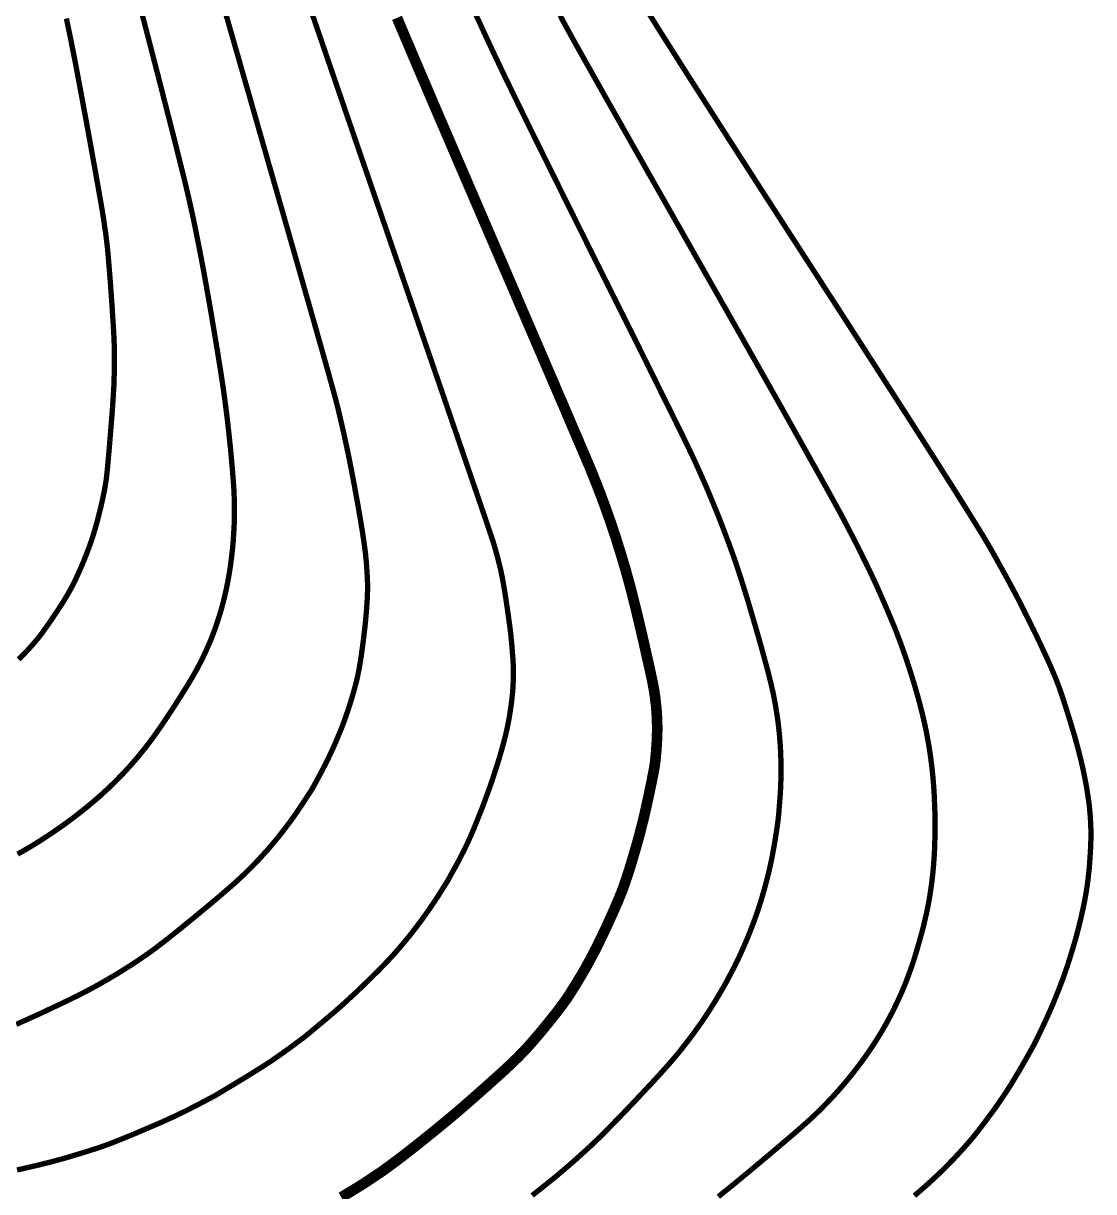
# Model space of a CAD drawing. Extents: x 36524600 to 36525730, y 2746759 to 2747713.
# Drawn here: x 36525085.88 to 36525100.97, y 2747587.9 to 2747604.37 of the extents above; entities that cross this region are included whole.
import ezdxf

# ---------------------------------------------------------------- set-up
doc = ezdxf.new("R2010")
doc.units = 0
doc.header["$LTSCALE"] = 1000
doc.header["$MEASUREMENT"] = 0
doc.layers.add('DGX', color=251, linetype='Continuous')

# ---------------------------------------------------------------- blocks, each defined once
blk = doc.blocks.new('dxt')
at = {"layer": 'DGX', "color": 253, "linetype": 'Continuous', "flags": 128}
for points, const_width in [([(36525085.809, 2747595.401), (36525085.839, 2747595.431), (36525085.867, 2747595.459), (36525085.892, 2747595.485), (36525085.914, 2747595.508), (36525085.934, 2747595.529), (36525085.952, 2747595.549), (36525085.97, 2747595.569), (36525085.988, 2747595.589), (36525086.006, 2747595.609), (36525086.024, 2747595.63), (36525086.041, 2747595.65), (36525086.059, 2747595.671), (36525086.076, 2747595.691), (36525086.095, 2747595.715), (36525086.118, 2747595.744), (36525086.144, 2747595.779), (36525086.173, 2747595.82), (36525086.206, 2747595.867), (36525086.243, 2747595.919), (36525086.283, 2747595.978), (36525086.326, 2747596.042), (36525086.37, 2747596.107), (36525086.411, 2747596.171), (36525086.45, 2747596.232), (36525086.485, 2747596.291), (36525086.518, 2747596.348), (36525086.548, 2747596.402), (36525086.576, 2747596.454), (36525086.601, 2747596.503), (36525086.624, 2747596.553), (36525086.647, 2747596.603), (36525086.67, 2747596.655), (36525086.694, 2747596.709), (36525086.717, 2747596.763), (36525086.74, 2747596.819), (36525086.763, 2747596.877), (36525086.785, 2747596.936), (36525086.808, 2747596.996), (36525086.83, 2747597.059), (36525086.852, 2747597.123), (36525086.872, 2747597.19), (36525086.893, 2747597.259), (36525086.913, 2747597.33), (36525086.932, 2747597.402), (36525086.951, 2747597.477), (36525086.969, 2747597.551), (36525086.985, 2747597.62), (36525086.999, 2747597.684), (36525087.011, 2747597.744), (36525087.022, 2747597.799), (36525087.031, 2747597.849), (36525087.039, 2747597.895), (36525087.045, 2747597.936), (36525087.05, 2747597.98), (36525087.056, 2747598.036), (36525087.063, 2747598.102), (36525087.07, 2747598.18), (36525087.078, 2747598.268), (36525087.087, 2747598.368), (36525087.096, 2747598.478), (36525087.106, 2747598.6), (36525087.116, 2747598.723), (36525087.125, 2747598.835), (36525087.133, 2747598.939), (36525087.139, 2747599.033), (36525087.145, 2747599.117), (36525087.149, 2747599.191), (36525087.153, 2747599.256), (36525087.155, 2747599.312), (36525087.156, 2747599.363), (36525087.158, 2747599.413), (36525087.159, 2747599.464), (36525087.16, 2747599.515), (36525087.161, 2747599.565), (36525087.161, 2747599.616), (36525087.161, 2747599.667), (36525087.161, 2747599.718), (36525087.16, 2747599.775), (36525087.158, 2747599.844), (36525087.155, 2747599.927), (36525087.15, 2747600.022), (36525087.144, 2747600.129), (36525087.136, 2747600.249), (36525087.128, 2747600.382), (36525087.117, 2747600.528), (36525087.107, 2747600.673), (36525087.097, 2747600.806), (36525087.087, 2747600.926), (36525087.078, 2747601.033), (36525087.07, 2747601.128), (36525087.062, 2747601.21), (36525087.054, 2747601.279), (36525087.047, 2747601.336), (36525087.041, 2747601.386), (36525087.034, 2747601.437), (36525087.026, 2747601.487), (36525087.019, 2747601.537), (36525087.012, 2747601.587), (36525087.004, 2747601.637), (36525086.996, 2747601.688), (36525086.988, 2747601.738), (36525086.978, 2747601.798), (36525086.964, 2747601.879), (36525086.946, 2747601.98), (36525086.925, 2747602.102), (36525086.899, 2747602.245), (36525086.87, 2747602.408), (36525086.837, 2747602.591), (36525086.8, 2747602.795), (36525086.762, 2747603.003), (36525086.726, 2747603.196), (36525086.693, 2747603.376), (36525086.662, 2747603.542), (36525086.633, 2747603.695), (36525086.607, 2747603.834), (36525086.582, 2747603.959), (36525086.56, 2747604.07), (36525086.538, 2747604.181), (36525086.512, 2747604.305), (36525086.484, 2747604.441)], 0.075), ([(36525085.795, 2747592.657), (36525085.859, 2747592.692), (36525085.914, 2747592.724), (36525085.962, 2747592.752), (36525086.006, 2747592.778), (36525086.049, 2747592.805), (36525086.093, 2747592.832), (36525086.136, 2747592.859), (36525086.178, 2747592.887), (36525086.221, 2747592.915), (36525086.264, 2747592.943), (36525086.306, 2747592.972), (36525086.348, 2747593.001), (36525086.39, 2747593.03), (36525086.431, 2747593.059), (36525086.473, 2747593.089), (36525086.514, 2747593.119), (36525086.555, 2747593.15), (36525086.596, 2747593.18), (36525086.636, 2747593.211), (36525086.676, 2747593.243), (36525086.716, 2747593.274), (36525086.756, 2747593.306), (36525086.795, 2747593.338), (36525086.834, 2747593.371), (36525086.873, 2747593.404), (36525086.912, 2747593.437), (36525086.95, 2747593.471), (36525086.988, 2747593.504), (36525087.025, 2747593.539), (36525087.063, 2747593.573), (36525087.099, 2747593.608), (36525087.136, 2747593.643), (36525087.172, 2747593.679), (36525087.208, 2747593.715), (36525087.243, 2747593.751), (36525087.279, 2747593.788), (36525087.313, 2747593.825), (36525087.348, 2747593.863), (36525087.382, 2747593.9), (36525087.415, 2747593.938), (36525087.449, 2747593.977), (36525087.482, 2747594.015), (36525087.514, 2747594.054), (36525087.546, 2747594.094), (36525087.578, 2747594.133), (36525087.61, 2747594.173), (36525087.641, 2747594.214), (36525087.671, 2747594.254), (36525087.701, 2747594.295), (36525087.731, 2747594.336), (36525087.761, 2747594.378), (36525087.79, 2747594.42), (36525087.821, 2747594.464), (36525087.852, 2747594.511), (36525087.885, 2747594.559), (36525087.918, 2747594.609), (36525087.952, 2747594.661), (36525087.988, 2747594.715), (36525088.024, 2747594.771), (36525088.059, 2747594.826), (36525088.094, 2747594.88), (36525088.126, 2747594.932), (36525088.157, 2747594.982), (36525088.187, 2747595.03), (36525088.215, 2747595.076), (36525088.241, 2747595.12), (36525088.266, 2747595.162), (36525088.29, 2747595.203), (36525088.313, 2747595.245), (36525088.336, 2747595.287), (36525088.358, 2747595.329), (36525088.38, 2747595.372), (36525088.401, 2747595.414), (36525088.422, 2747595.457), (36525088.442, 2747595.5), (36525088.462, 2747595.544), (36525088.481, 2747595.587), (36525088.5, 2747595.631), (36525088.519, 2747595.675), (36525088.536, 2747595.719), (36525088.554, 2747595.764), (36525088.57, 2747595.808), (36525088.587, 2747595.853), (36525088.602, 2747595.898), (36525088.617, 2747595.943), (36525088.632, 2747595.989), (36525088.646, 2747596.034), (36525088.66, 2747596.08), (36525088.673, 2747596.126), (36525088.685, 2747596.172), (36525088.698, 2747596.218), (36525088.709, 2747596.264), (36525088.72, 2747596.311), (36525088.731, 2747596.357), (36525088.741, 2747596.404), (36525088.75, 2747596.451), (36525088.76, 2747596.498), (36525088.768, 2747596.545), (36525088.777, 2747596.592), (36525088.784, 2747596.639), (36525088.792, 2747596.687), (36525088.799, 2747596.734), (36525088.805, 2747596.782), (36525088.811, 2747596.829), (36525088.817, 2747596.877), (36525088.822, 2747596.924), (36525088.827, 2747596.972), (36525088.832, 2747597.02), (36525088.836, 2747597.068), (36525088.839, 2747597.115), (36525088.843, 2747597.163), (36525088.845, 2747597.211), (36525088.848, 2747597.259), (36525088.85, 2747597.307), (36525088.851, 2747597.355), (36525088.853, 2747597.403), (36525088.853, 2747597.451), (36525088.853, 2747597.499), (36525088.853, 2747597.547), (36525088.853, 2747597.595), (36525088.852, 2747597.643), (36525088.85, 2747597.691), (36525088.849, 2747597.739), (36525088.846, 2747597.79), (36525088.843, 2747597.847), (36525088.838, 2747597.911), (36525088.833, 2747597.98), (36525088.827, 2747598.055), (36525088.82, 2747598.136), (36525088.812, 2747598.224), (36525088.804, 2747598.317), (36525088.794, 2747598.413), (36525088.784, 2747598.509), (36525088.774, 2747598.606), (36525088.763, 2747598.702), (36525088.752, 2747598.798), (36525088.74, 2747598.894), (36525088.728, 2747598.99), (36525088.715, 2747599.086), (36525088.701, 2747599.19), (36525088.683, 2747599.311), (36525088.662, 2747599.449), (36525088.637, 2747599.604), (36525088.61, 2747599.776), (36525088.578, 2747599.965), (36525088.544, 2747600.171), (36525088.506, 2747600.393), (36525088.466, 2747600.62), (36525088.427, 2747600.838), (36525088.388, 2747601.047), (36525088.349, 2747601.247), (36525088.311, 2747601.439), (36525088.273, 2747601.622), (36525088.235, 2747601.796), (36525088.197, 2747601.962), (36525088.154, 2747602.143), (36525088.099, 2747602.365), (36525088.034, 2747602.627), (36525087.957, 2747602.93), (36525087.869, 2747603.273), (36525087.771, 2747603.657), (36525087.661, 2747604.082), (36525087.54, 2747604.546)], 0.075), ([(36525085.776, 2747590.254), (36525085.855, 2747590.29), (36525085.944, 2747590.33), (36525086.041, 2747590.374), (36525086.148, 2747590.423), (36525086.255, 2747590.474), (36525086.356, 2747590.521), (36525086.449, 2747590.565), (36525086.535, 2747590.607), (36525086.614, 2747590.646), (36525086.686, 2747590.682), (36525086.75, 2747590.715), (36525086.808, 2747590.745), (36525086.861, 2747590.774), (36525086.915, 2747590.803), (36525086.968, 2747590.833), (36525087.021, 2747590.863), (36525087.074, 2747590.894), (36525087.127, 2747590.925), (36525087.179, 2747590.956), (36525087.231, 2747590.988), (36525087.283, 2747591.02), (36525087.335, 2747591.053), (36525087.386, 2747591.085), (36525087.437, 2747591.119), (36525087.488, 2747591.152), (36525087.539, 2747591.187), (36525087.589, 2747591.221), (36525087.639, 2747591.256), (36525087.693, 2747591.294), (36525087.754, 2747591.34), (36525087.823, 2747591.393), (36525087.9, 2747591.452), (36525087.984, 2747591.519), (36525088.075, 2747591.592), (36525088.174, 2747591.673), (36525088.281, 2747591.76), (36525088.387, 2747591.848), (36525088.485, 2747591.929), (36525088.575, 2747592.004), (36525088.656, 2747592.073), (36525088.729, 2747592.136), (36525088.794, 2747592.192), (36525088.85, 2747592.241), (36525088.898, 2747592.285), (36525088.941, 2747592.325), (36525088.985, 2747592.366), (36525089.027, 2747592.408), (36525089.07, 2747592.449), (36525089.111, 2747592.492), (36525089.153, 2747592.534), (36525089.194, 2747592.577), (36525089.234, 2747592.621), (36525089.274, 2747592.665), (36525089.314, 2747592.709), (36525089.353, 2747592.754), (36525089.391, 2747592.799), (36525089.43, 2747592.845), (36525089.467, 2747592.891), (36525089.504, 2747592.937), (36525089.541, 2747592.984), (36525089.577, 2747593.031), (36525089.613, 2747593.079), (36525089.648, 2747593.126), (36525089.683, 2747593.175), (36525089.717, 2747593.223), (36525089.751, 2747593.272), (36525089.784, 2747593.322), (36525089.817, 2747593.371), (36525089.847, 2747593.418), (36525089.874, 2747593.459), (36525089.897, 2747593.494), (36525089.916, 2747593.523), (36525089.931, 2747593.546), (36525089.942, 2747593.563), (36525089.949, 2747593.574), (36525089.952, 2747593.579), (36525089.955, 2747593.585), (36525089.961, 2747593.596), (36525089.971, 2747593.614), (36525089.984, 2747593.637), (36525090, 2747593.667), (36525090.019, 2747593.703), (36525090.042, 2747593.745), (36525090.068, 2747593.793), (36525090.095, 2747593.845), (36525090.122, 2747593.896), (36525090.148, 2747593.948), (36525090.174, 2747594), (36525090.199, 2747594.053), (36525090.224, 2747594.105), (36525090.248, 2747594.158), (36525090.272, 2747594.212), (36525090.295, 2747594.265), (36525090.317, 2747594.319), (36525090.339, 2747594.373), (36525090.361, 2747594.427), (36525090.382, 2747594.481), (36525090.402, 2747594.535), (36525090.422, 2747594.59), (36525090.441, 2747594.645), (36525090.46, 2747594.7), (36525090.478, 2747594.756), (36525090.495, 2747594.811), (36525090.512, 2747594.867), (36525090.528, 2747594.923), (36525090.544, 2747594.979), (36525090.559, 2747595.035), (36525090.574, 2747595.091), (36525090.588, 2747595.151), (36525090.602, 2747595.219), (36525090.616, 2747595.293), (36525090.63, 2747595.375), (36525090.644, 2747595.465), (36525090.657, 2747595.562), (36525090.671, 2747595.666), (36525090.684, 2747595.777), (36525090.697, 2747595.889), (36525090.707, 2747595.994), (36525090.716, 2747596.091), (36525090.722, 2747596.181), (36525090.727, 2747596.264), (36525090.73, 2747596.34), (36525090.732, 2747596.409), (36525090.731, 2747596.47), (36525090.729, 2747596.528), (36525090.726, 2747596.586), (36525090.723, 2747596.644), (36525090.719, 2747596.702), (36525090.715, 2747596.76), (36525090.709, 2747596.818), (36525090.704, 2747596.875), (36525090.697, 2747596.933), (36525090.689, 2747596.994), (36525090.68, 2747597.062), (36525090.668, 2747597.138), (36525090.656, 2747597.22), (36525090.641, 2747597.309), (36525090.625, 2747597.406), (36525090.607, 2747597.509), (36525090.588, 2747597.62), (36525090.567, 2747597.731), (36525090.548, 2747597.838), (36525090.529, 2747597.94), (36525090.51, 2747598.038), (36525090.492, 2747598.13), (36525090.475, 2747598.218), (36525090.458, 2747598.301), (36525090.441, 2747598.38), (36525090.425, 2747598.456), (36525090.408, 2747598.532), (36525090.392, 2747598.607), (36525090.375, 2747598.683), (36525090.357, 2747598.759), (36525090.339, 2747598.835), (36525090.322, 2747598.91), (36525090.303, 2747598.986), (36525090.268, 2747599.121), (36525090.197, 2747599.377), (36525090.092, 2747599.752), (36525089.951, 2747600.247), (36525089.776, 2747600.862), (36525089.566, 2747601.597), (36525089.321, 2747602.451), (36525089.042, 2747603.426), (36525088.761, 2747604.405), (36525088.511, 2747605.275)], 0.075), ([(36525085.788, 2747588.201), (36525085.928, 2747588.233), (36525086.058, 2747588.263), (36525086.18, 2747588.293), (36525086.293, 2747588.322), (36525086.397, 2747588.35), (36525086.492, 2747588.377), (36525086.58, 2747588.403), (36525086.662, 2747588.428), (36525086.738, 2747588.451), (36525086.808, 2747588.473), (36525086.873, 2747588.494), (36525086.932, 2747588.513), (36525086.985, 2747588.531), (36525087.032, 2747588.548), (36525087.079, 2747588.565), (36525087.132, 2747588.585), (36525087.189, 2747588.608), (36525087.252, 2747588.633), (36525087.321, 2747588.661), (36525087.395, 2747588.691), (36525087.474, 2747588.724), (36525087.558, 2747588.76), (36525087.642, 2747588.796), (36525087.721, 2747588.83), (36525087.794, 2747588.861), (36525087.862, 2747588.891), (36525087.923, 2747588.919), (36525087.98, 2747588.945), (36525088.031, 2747588.968), (36525088.076, 2747588.99), (36525088.119, 2747589.011), (36525088.161, 2747589.032), (36525088.203, 2747589.053), (36525088.245, 2747589.074), (36525088.287, 2747589.096), (36525088.329, 2747589.117), (36525088.371, 2747589.139), (36525088.413, 2747589.161), (36525088.452, 2747589.182), (36525088.486, 2747589.2), (36525088.515, 2747589.215), (36525088.539, 2747589.228), (36525088.557, 2747589.237), (36525088.57, 2747589.244), (36525088.578, 2747589.248), (36525088.581, 2747589.25), (36525088.586, 2747589.253), (36525088.601, 2747589.262), (36525088.626, 2747589.277), (36525088.662, 2747589.299), (36525088.707, 2747589.326), (36525088.763, 2747589.36), (36525088.829, 2747589.399), (36525088.904, 2747589.445), (36525088.983, 2747589.492), (36525089.056, 2747589.537), (36525089.123, 2747589.579), (36525089.186, 2747589.618), (36525089.243, 2747589.654), (36525089.295, 2747589.688), (36525089.342, 2747589.718), (36525089.384, 2747589.746), (36525089.422, 2747589.773), (36525089.461, 2747589.8), (36525089.5, 2747589.827), (36525089.538, 2747589.854), (36525089.577, 2747589.882), (36525089.615, 2747589.909), (36525089.653, 2747589.937), (36525089.691, 2747589.965), (36525089.727, 2747589.992), (36525089.757, 2747590.014), (36525089.784, 2747590.034), (36525089.805, 2747590.05), (36525089.822, 2747590.062), (36525089.834, 2747590.071), (36525089.841, 2747590.076), (36525089.844, 2747590.078), (36525089.848, 2747590.082), (36525089.862, 2747590.094), (36525089.885, 2747590.113), (36525089.917, 2747590.139), (36525089.957, 2747590.173), (36525090.007, 2747590.215), (36525090.066, 2747590.264), (36525090.133, 2747590.32), (36525090.205, 2747590.381), (36525090.277, 2747590.442), (36525090.348, 2747590.504), (36525090.418, 2747590.567), (36525090.487, 2747590.631), (36525090.557, 2747590.695), (36525090.625, 2747590.76), (36525090.693, 2747590.826), (36525090.759, 2747590.89), (36525090.819, 2747590.95), (36525090.876, 2747591.006), (36525090.927, 2747591.058), (36525090.975, 2747591.107), (36525091.017, 2747591.151), (36525091.055, 2747591.192), (36525091.089, 2747591.229), (36525091.12, 2747591.264), (36525091.15, 2747591.299), (36525091.181, 2747591.334), (36525091.211, 2747591.369), (36525091.241, 2747591.405), (36525091.271, 2747591.441), (36525091.3, 2747591.477), (36525091.33, 2747591.513), (36525091.359, 2747591.55), (36525091.387, 2747591.587), (36525091.416, 2747591.624), (36525091.444, 2747591.661), (36525091.472, 2747591.698), (36525091.5, 2747591.736), (36525091.527, 2747591.774), (36525091.554, 2747591.812), (36525091.581, 2747591.85), (36525091.608, 2747591.888), (36525091.634, 2747591.927), (36525091.66, 2747591.965), (36525091.686, 2747592.004), (36525091.711, 2747592.043), (36525091.737, 2747592.082), (36525091.761, 2747592.122), (36525091.785, 2747592.159), (36525091.805, 2747592.191), (36525091.822, 2747592.219), (36525091.836, 2747592.241), (36525091.847, 2747592.258), (36525091.855, 2747592.271), (36525091.86, 2747592.279), (36525091.862, 2747592.282), (36525091.863, 2747592.284), (36525091.868, 2747592.292), (36525091.875, 2747592.305), (36525091.885, 2747592.323), (36525091.897, 2747592.346), (36525091.913, 2747592.375), (36525091.931, 2747592.408), (36525091.952, 2747592.446), (36525091.975, 2747592.487), (36525091.997, 2747592.527), (36525092.019, 2747592.568), (36525092.04, 2747592.61), (36525092.061, 2747592.651), (36525092.082, 2747592.692), (36525092.103, 2747592.734), (36525092.123, 2747592.776), (36525092.145, 2747592.82), (36525092.167, 2747592.871), (36525092.192, 2747592.926), (36525092.218, 2747592.988), (36525092.246, 2747593.055), (36525092.275, 2747593.127), (36525092.307, 2747593.206), (36525092.34, 2747593.289), (36525092.373, 2747593.376), (36525092.405, 2747593.463), (36525092.437, 2747593.55), (36525092.468, 2747593.638), (36525092.498, 2747593.726), (36525092.527, 2747593.814), (36525092.556, 2747593.903), (36525092.583, 2747593.992), (36525092.609, 2747594.08), (36525092.633, 2747594.165), (36525092.656, 2747594.248), (36525092.676, 2747594.328), (36525092.694, 2747594.406), (36525092.71, 2747594.481), (36525092.724, 2747594.553), (36525092.736, 2747594.623), (36525092.746, 2747594.691), (36525092.756, 2747594.755), (36525092.764, 2747594.817), (36525092.77, 2747594.876), (36525092.776, 2747594.932), (36525092.78, 2747594.985), (36525092.783, 2747595.036), (36525092.785, 2747595.083), (36525092.786, 2747595.128), (36525092.787, 2747595.17), (36525092.787, 2747595.209), (36525092.787, 2747595.246), (36525092.787, 2747595.279), (36525092.786, 2747595.309), (36525092.785, 2747595.337), (36525092.784, 2747595.361), (36525092.783, 2747595.386), (36525092.781, 2747595.413), (36525092.779, 2747595.443), (36525092.776, 2747595.476), (36525092.773, 2747595.512), (36525092.77, 2747595.55), (36525092.767, 2747595.592), (36525092.763, 2747595.636), (36525092.758, 2747595.684), (36525092.753, 2747595.738), (36525092.746, 2747595.798), (36525092.738, 2747595.863), (36525092.728, 2747595.934), (36525092.718, 2747596.01), (36525092.706, 2747596.092), (36525092.693, 2747596.18), (36525092.68, 2747596.268), (36525092.667, 2747596.35), (36525092.654, 2747596.426), (36525092.642, 2747596.497), (36525092.63, 2747596.562), (36525092.618, 2747596.621), (36525092.607, 2747596.674), (36525092.595, 2747596.721), (36525092.584, 2747596.766), (36525092.573, 2747596.81), (36525092.561, 2747596.855), (36525092.549, 2747596.899), (36525092.537, 2747596.943), (36525092.524, 2747596.987), (36525092.511, 2747597.031), (36525092.498, 2747597.075), (36525092.458, 2747597.193), (36525092.368, 2747597.46), (36525092.226, 2747597.875), (36525092.033, 2747598.439), (36525091.789, 2747599.152), (36525091.493, 2747600.013), (36525091.147, 2747601.023), (36525090.748, 2747602.181), (36525090.349, 2747603.343), (36525090, 2747604.361), (36525089.699, 2747605.237)], 0.075), ([(36525090.361, 2747587.816), (36525090.418, 2747587.85), (36525090.475, 2747587.885), (36525090.532, 2747587.92), (36525090.589, 2747587.955), (36525090.646, 2747587.99), (36525090.702, 2747588.026), (36525090.758, 2747588.063), (36525090.814, 2747588.1), (36525090.869, 2747588.137), (36525090.928, 2747588.177), (36525090.992, 2747588.223), (36525091.063, 2747588.275), (36525091.14, 2747588.332), (36525091.223, 2747588.395), (36525091.312, 2747588.464), (36525091.407, 2747588.539), (36525091.509, 2747588.62), (36525091.612, 2747588.703), (36525091.713, 2747588.785), (36525091.812, 2747588.866), (36525091.908, 2747588.946), (36525092.002, 2747589.025), (36525092.093, 2747589.104), (36525092.182, 2747589.181), (36525092.269, 2747589.258), (36525092.351, 2747589.331), (36525092.426, 2747589.397), (36525092.493, 2747589.458), (36525092.554, 2747589.512), (36525092.607, 2747589.56), (36525092.653, 2747589.602), (36525092.691, 2747589.637), (36525092.723, 2747589.667), (36525092.75, 2747589.693), (36525092.778, 2747589.719), (36525092.805, 2747589.746), (36525092.833, 2747589.772), (36525092.86, 2747589.799), (36525092.886, 2747589.826), (36525092.913, 2747589.854), (36525092.94, 2747589.881), (36525092.968, 2747589.911), (36525092.998, 2747589.944), (36525093.031, 2747589.982), (36525093.067, 2747590.023), (36525093.106, 2747590.068), (36525093.148, 2747590.117), (36525093.192, 2747590.17), (36525093.239, 2747590.228), (36525093.286, 2747590.285), (36525093.329, 2747590.339), (36525093.369, 2747590.389), (36525093.406, 2747590.436), (36525093.439, 2747590.479), (36525093.469, 2747590.519), (36525093.496, 2747590.556), (36525093.52, 2747590.589), (36525093.543, 2747590.622), (36525093.568, 2747590.66), (36525093.595, 2747590.702), (36525093.624, 2747590.749), (36525093.656, 2747590.799), (36525093.689, 2747590.854), (36525093.725, 2747590.913), (36525093.763, 2747590.977), (36525093.802, 2747591.044), (36525093.841, 2747591.115), (36525093.881, 2747591.189), (36525093.922, 2747591.266), (36525093.963, 2747591.346), (36525094.004, 2747591.43), (36525094.046, 2747591.517), (36525094.089, 2747591.607), (36525094.13, 2747591.696), (36525094.167, 2747591.779), (36525094.202, 2747591.856), (36525094.233, 2747591.927), (36525094.261, 2747591.992), (36525094.285, 2747592.05), (36525094.307, 2747592.103), (36525094.325, 2747592.149), (36525094.342, 2747592.196), (36525094.36, 2747592.248), (36525094.38, 2747592.305), (36525094.401, 2747592.369), (36525094.423, 2747592.438), (36525094.446, 2747592.513), (36525094.47, 2747592.594), (36525094.496, 2747592.68), (36525094.522, 2747592.77), (36525094.547, 2747592.861), (36525094.572, 2747592.953), (36525094.596, 2747593.047), (36525094.62, 2747593.142), (36525094.643, 2747593.239), (36525094.665, 2747593.337), (36525094.687, 2747593.436), (36525094.707, 2747593.532), (36525094.725, 2747593.618), (36525094.741, 2747593.695), (36525094.754, 2747593.763), (36525094.766, 2747593.822), (36525094.775, 2747593.872), (36525094.781, 2747593.913), (36525094.786, 2747593.945), (36525094.789, 2747593.973), (36525094.792, 2747594), (36525094.795, 2747594.028), (36525094.797, 2747594.055), (36525094.8, 2747594.083), (36525094.802, 2747594.11), (36525094.804, 2747594.137), (36525094.806, 2747594.165), (36525094.808, 2747594.193), (36525094.81, 2747594.22), (36525094.811, 2747594.248), (36525094.813, 2747594.275), (36525094.814, 2747594.303), (36525094.815, 2747594.33), (36525094.815, 2747594.358), (36525094.816, 2747594.385), (36525094.816, 2747594.413), (36525094.816, 2747594.44), (36525094.816, 2747594.468), (36525094.815, 2747594.495), (36525094.815, 2747594.522), (36525094.814, 2747594.55), (36525094.813, 2747594.577), (36525094.811, 2747594.605), (36525094.81, 2747594.632), (36525094.808, 2747594.66), (36525094.806, 2747594.687), (36525094.804, 2747594.715), (36525094.801, 2747594.742), (36525094.798, 2747594.769), (36525094.795, 2747594.797), (36525094.792, 2747594.824), (36525094.789, 2747594.851), (36525094.785, 2747594.878), (36525094.781, 2747594.906), (36525094.777, 2747594.933), (36525094.773, 2747594.96), (36525094.768, 2747594.987), (36525094.763, 2747595.014), (36525094.758, 2747595.041), (36525094.752, 2747595.073), (36525094.744, 2747595.113), (36525094.733, 2747595.162), (36525094.721, 2747595.221), (36525094.706, 2747595.288), (36525094.689, 2747595.364), (36525094.67, 2747595.449), (36525094.649, 2747595.543), (36525094.627, 2747595.64), (36525094.605, 2747595.734), (36525094.584, 2747595.825), (36525094.563, 2747595.914), (36525094.543, 2747595.999), (36525094.523, 2747596.082), (36525094.503, 2747596.162), (36525094.484, 2747596.239), (36525094.465, 2747596.314), (36525094.446, 2747596.389), (36525094.426, 2747596.465), (36525094.405, 2747596.54), (36525094.384, 2747596.615), (36525094.363, 2747596.69), (36525094.341, 2747596.764), (36525094.319, 2747596.839), (36525094.296, 2747596.914), (36525094.273, 2747596.988), (36525094.25, 2747597.062), (36525094.226, 2747597.136), (36525094.202, 2747597.21), (36525094.177, 2747597.284), (36525094.152, 2747597.358), (36525094.126, 2747597.431), (36525094.1, 2747597.504), (36525094.073, 2747597.578), (36525094.046, 2747597.651), (36525094.019, 2747597.724), (36525093.991, 2747597.796), (36525093.963, 2747597.869), (36525093.934, 2747597.941), (36525093.905, 2747598.014), (36525093.858, 2747598.129), (36525093.773, 2747598.329), (36525093.65, 2747598.616), (36525093.491, 2747598.988), (36525093.294, 2747599.446), (36525093.06, 2747599.99), (36525092.789, 2747600.62), (36525092.481, 2747601.335), (36525092.172, 2747602.053), (36525091.897, 2747602.692), (36525091.657, 2747603.251), (36525091.452, 2747603.731), (36525091.282, 2747604.131), (36525091.146, 2747604.451)], 0.15), ([(36525093.052, 2747587.842), (36525093.109, 2747587.886), (36525093.165, 2747587.93), (36525093.221, 2747587.975), (36525093.277, 2747588.02), (36525093.333, 2747588.065), (36525093.388, 2747588.11), (36525093.443, 2747588.156), (36525093.497, 2747588.202), (36525093.552, 2747588.249), (36525093.606, 2747588.296), (36525093.66, 2747588.343), (36525093.713, 2747588.391), (36525093.766, 2747588.439), (36525093.819, 2747588.487), (36525093.872, 2747588.535), (36525093.927, 2747588.588), (36525093.988, 2747588.646), (36525094.054, 2747588.712), (36525094.126, 2747588.784), (36525094.204, 2747588.864), (36525094.287, 2747588.949), (36525094.376, 2747589.042), (36525094.471, 2747589.141), (36525094.565, 2747589.241), (36525094.651, 2747589.333), (36525094.731, 2747589.418), (36525094.803, 2747589.496), (36525094.868, 2747589.567), (36525094.926, 2747589.632), (36525094.977, 2747589.689), (36525095.02, 2747589.739), (36525095.06, 2747589.786), (36525095.1, 2747589.834), (36525095.139, 2747589.881), (36525095.177, 2747589.929), (36525095.215, 2747589.978), (36525095.253, 2747590.026), (36525095.29, 2747590.076), (36525095.327, 2747590.125), (36525095.363, 2747590.175), (36525095.399, 2747590.225), (36525095.434, 2747590.275), (36525095.469, 2747590.326), (36525095.503, 2747590.377), (36525095.537, 2747590.429), (36525095.57, 2747590.48), (36525095.603, 2747590.533), (36525095.636, 2747590.585), (36525095.667, 2747590.638), (36525095.699, 2747590.691), (36525095.73, 2747590.744), (36525095.76, 2747590.797), (36525095.79, 2747590.851), (36525095.819, 2747590.905), (36525095.848, 2747590.96), (36525095.877, 2747591.014), (36525095.905, 2747591.069), (36525095.932, 2747591.124), (36525095.959, 2747591.18), (36525095.985, 2747591.235), (36525096.01, 2747591.291), (36525096.035, 2747591.347), (36525096.06, 2747591.404), (36525096.084, 2747591.46), (36525096.107, 2747591.517), (36525096.13, 2747591.574), (36525096.152, 2747591.632), (36525096.174, 2747591.689), (36525096.195, 2747591.747), (36525096.216, 2747591.805), (36525096.236, 2747591.863), (36525096.255, 2747591.921), (36525096.274, 2747591.98), (36525096.292, 2747592.039), (36525096.309, 2747592.098), (36525096.326, 2747592.157), (36525096.342, 2747592.216), (36525096.358, 2747592.276), (36525096.373, 2747592.335), (36525096.388, 2747592.395), (36525096.402, 2747592.455), (36525096.415, 2747592.515), (36525096.428, 2747592.575), (36525096.44, 2747592.635), (36525096.451, 2747592.696), (36525096.462, 2747592.756), (36525096.472, 2747592.817), (36525096.482, 2747592.875), (36525096.49, 2747592.928), (36525096.498, 2747592.975), (36525096.504, 2747593.018), (36525096.51, 2747593.055), (36525096.515, 2747593.087), (36525096.518, 2747593.114), (36525096.521, 2747593.136), (36525096.524, 2747593.157), (36525096.526, 2747593.185), (36525096.529, 2747593.217), (36525096.533, 2747593.256), (36525096.536, 2747593.3), (36525096.54, 2747593.349), (36525096.544, 2747593.404), (36525096.549, 2747593.465), (36525096.553, 2747593.529), (36525096.557, 2747593.592), (36525096.559, 2747593.656), (36525096.561, 2747593.719), (36525096.562, 2747593.783), (36525096.563, 2747593.846), (36525096.562, 2747593.91), (36525096.561, 2747593.973), (36525096.559, 2747594.037), (36525096.557, 2747594.1), (36525096.553, 2747594.164), (36525096.549, 2747594.227), (36525096.544, 2747594.291), (36525096.539, 2747594.354), (36525096.532, 2747594.417), (36525096.525, 2747594.48), (36525096.517, 2747594.543), (36525096.508, 2747594.606), (36525096.498, 2747594.669), (36525096.488, 2747594.732), (36525096.477, 2747594.794), (36525096.465, 2747594.857), (36525096.453, 2747594.919), (36525096.439, 2747594.981), (36525096.424, 2747595.049), (36525096.404, 2747595.129), (36525096.381, 2747595.221), (36525096.353, 2747595.324), (36525096.322, 2747595.439), (36525096.287, 2747595.566), (36525096.248, 2747595.705), (36525096.205, 2747595.855), (36525096.16, 2747596.007), (36525096.118, 2747596.152), (36525096.077, 2747596.288), (36525096.037, 2747596.416), (36525096, 2747596.535), (36525095.963, 2747596.647), (36525095.929, 2747596.751), (36525095.896, 2747596.846), (36525095.863, 2747596.937), (36525095.83, 2747597.029), (36525095.796, 2747597.119), (36525095.762, 2747597.21), (36525095.727, 2747597.301), (36525095.692, 2747597.391), (36525095.656, 2747597.481), (36525095.619, 2747597.571), (36525095.582, 2747597.66), (36525095.545, 2747597.75), (36525095.507, 2747597.839), (36525095.468, 2747597.928), (36525095.429, 2747598.016), (36525095.389, 2747598.105), (36525095.349, 2747598.193), (36525095.308, 2747598.281), (36525095.253, 2747598.396), (36525095.17, 2747598.567), (36525095.059, 2747598.793), (36525094.92, 2747599.073), (36525094.754, 2747599.41), (36525094.56, 2747599.801), (36525094.337, 2747600.247), (36525094.087, 2747600.749), (36525093.834, 2747601.256), (36525093.603, 2747601.72), (36525093.395, 2747602.141), (36525093.208, 2747602.519), (36525093.043, 2747602.853), (36525092.9, 2747603.145), (36525092.779, 2747603.393), (36525092.68, 2747603.597), (36525092.592, 2747603.781), (36525092.505, 2747603.964), (36525092.419, 2747604.148), (36525092.334, 2747604.332), (36525092.249, 2747604.517)], 0.075), ([(36525095.678, 2747587.825), (36525095.753, 2747587.885), (36525095.835, 2747587.951), (36525095.923, 2747588.023), (36525096.018, 2747588.101), (36525096.119, 2747588.185), (36525096.228, 2747588.276), (36525096.342, 2747588.372), (36525096.455, 2747588.467), (36525096.558, 2747588.554), (36525096.649, 2747588.632), (36525096.731, 2747588.702), (36525096.802, 2747588.763), (36525096.862, 2747588.816), (36525096.912, 2747588.86), (36525096.952, 2747588.896), (36525096.986, 2747588.927), (36525097.02, 2747588.959), (36525097.053, 2747588.991), (36525097.087, 2747589.023), (36525097.12, 2747589.056), (36525097.153, 2747589.089), (36525097.185, 2747589.122), (36525097.217, 2747589.155), (36525097.249, 2747589.189), (36525097.281, 2747589.223), (36525097.313, 2747589.257), (36525097.344, 2747589.291), (36525097.375, 2747589.326), (36525097.405, 2747589.361), (36525097.436, 2747589.396), (36525097.466, 2747589.431), (36525097.495, 2747589.467), (36525097.525, 2747589.503), (36525097.554, 2747589.539), (36525097.583, 2747589.575), (36525097.611, 2747589.612), (36525097.64, 2747589.649), (36525097.668, 2747589.686), (36525097.695, 2747589.723), (36525097.723, 2747589.76), (36525097.75, 2747589.798), (36525097.776, 2747589.836), (36525097.803, 2747589.874), (36525097.829, 2747589.913), (36525097.854, 2747589.951), (36525097.88, 2747589.99), (36525097.905, 2747590.029), (36525097.929, 2747590.068), (36525097.954, 2747590.108), (36525097.978, 2747590.147), (36525098.001, 2747590.187), (36525098.024, 2747590.227), (36525098.047, 2747590.268), (36525098.069, 2747590.308), (36525098.091, 2747590.349), (36525098.113, 2747590.39), (36525098.134, 2747590.431), (36525098.155, 2747590.473), (36525098.175, 2747590.514), (36525098.195, 2747590.556), (36525098.215, 2747590.598), (36525098.234, 2747590.64), (36525098.253, 2747590.682), (36525098.272, 2747590.725), (36525098.29, 2747590.768), (36525098.307, 2747590.81), (36525098.325, 2747590.853), (36525098.341, 2747590.896), (36525098.358, 2747590.94), (36525098.374, 2747590.983), (36525098.389, 2747591.027), (36525098.405, 2747591.072), (36525098.421, 2747591.12), (36525098.438, 2747591.171), (36525098.455, 2747591.225), (36525098.472, 2747591.282), (36525098.49, 2747591.343), (36525098.508, 2747591.406), (36525098.526, 2747591.471), (36525098.545, 2747591.538), (36525098.562, 2747591.603), (36525098.578, 2747591.666), (36525098.592, 2747591.727), (36525098.606, 2747591.787), (36525098.619, 2747591.844), (36525098.63, 2747591.9), (36525098.641, 2747591.954), (36525098.65, 2747592.008), (36525098.66, 2747592.061), (36525098.668, 2747592.115), (36525098.676, 2747592.168), (36525098.684, 2747592.222), (36525098.691, 2747592.275), (36525098.697, 2747592.329), (36525098.703, 2747592.383), (36525098.708, 2747592.437), (36525098.713, 2747592.491), (36525098.717, 2747592.545), (36525098.721, 2747592.599), (36525098.724, 2747592.653), (36525098.727, 2747592.707), (36525098.729, 2747592.761), (36525098.731, 2747592.815), (36525098.732, 2747592.868), (36525098.733, 2747592.917), (36525098.734, 2747592.963), (36525098.735, 2747593.006), (36525098.735, 2747593.046), (36525098.735, 2747593.083), (36525098.735, 2747593.116), (36525098.735, 2747593.146), (36525098.734, 2747593.176), (36525098.734, 2747593.208), (36525098.733, 2747593.243), (36525098.731, 2747593.281), (36525098.73, 2747593.321), (36525098.728, 2747593.364), (36525098.726, 2747593.409), (36525098.724, 2747593.457), (36525098.722, 2747593.506), (36525098.719, 2747593.554), (36525098.716, 2747593.603), (36525098.712, 2747593.652), (36525098.708, 2747593.701), (36525098.704, 2747593.75), (36525098.699, 2747593.799), (36525098.694, 2747593.848), (36525098.688, 2747593.896), (36525098.682, 2747593.945), (36525098.676, 2747593.994), (36525098.669, 2747594.042), (36525098.662, 2747594.091), (36525098.655, 2747594.139), (36525098.647, 2747594.187), (36525098.639, 2747594.236), (36525098.63, 2747594.284), (36525098.621, 2747594.332), (36525098.612, 2747594.38), (36525098.602, 2747594.428), (36525098.592, 2747594.476), (36525098.581, 2747594.524), (36525098.57, 2747594.572), (36525098.559, 2747594.62), (36525098.547, 2747594.667), (36525098.535, 2747594.715), (36525098.523, 2747594.762), (36525098.51, 2747594.81), (36525098.498, 2747594.857), (36525098.484, 2747594.905), (36525098.471, 2747594.952), (36525098.457, 2747594.999), (36525098.443, 2747595.046), (36525098.429, 2747595.094), (36525098.414, 2747595.141), (36525098.4, 2747595.188), (36525098.385, 2747595.234), (36525098.37, 2747595.281), (36525098.354, 2747595.328), (36525098.339, 2747595.375), (36525098.323, 2747595.421), (36525098.307, 2747595.468), (36525098.291, 2747595.514), (36525098.274, 2747595.561), (36525098.258, 2747595.607), (36525098.241, 2747595.653), (36525098.224, 2747595.699), (36525098.206, 2747595.746), (36525098.187, 2747595.795), (36525098.165, 2747595.851), (36525098.139, 2747595.913), (36525098.11, 2747595.983), (36525098.078, 2747596.059), (36525098.043, 2747596.141), (36525098.004, 2747596.23), (36525097.962, 2747596.326), (36525097.917, 2747596.428), (36525097.868, 2747596.534), (36525097.815, 2747596.646), (36525097.758, 2747596.763), (36525097.698, 2747596.885), (36525097.635, 2747597.012), (36525097.567, 2747597.144), (36525097.496, 2747597.281), (36525097.401, 2747597.461), (36525097.259, 2747597.72), (36525097.071, 2747598.058), (36525096.837, 2747598.476), (36525096.558, 2747598.974), (36525096.232, 2747599.551), (36525095.86, 2747600.207), (36525095.442, 2747600.943), (36525095.026, 2747601.676), (36525094.659, 2747602.322), (36525094.342, 2747602.883), (36525094.073, 2747603.358), (36525093.854, 2747603.747), (36525093.684, 2747604.05), (36525093.564, 2747604.267), (36525093.492, 2747604.398), (36525093.446, 2747604.486)], 0.075), ([(36525098.443, 2747587.838), (36525098.48, 2747587.87), (36525098.514, 2747587.898), (36525098.547, 2747587.927), (36525098.58, 2747587.956), (36525098.613, 2747587.985), (36525098.646, 2747588.014), (36525098.678, 2747588.044), (36525098.71, 2747588.074), (36525098.743, 2747588.104), (36525098.774, 2747588.134), (36525098.806, 2747588.165), (36525098.838, 2747588.195), (36525098.869, 2747588.226), (36525098.9, 2747588.257), (36525098.931, 2747588.288), (36525098.962, 2747588.32), (36525098.992, 2747588.351), (36525099.022, 2747588.383), (36525099.052, 2747588.415), (36525099.082, 2747588.448), (36525099.112, 2747588.48), (36525099.141, 2747588.513), (36525099.17, 2747588.546), (36525099.199, 2747588.579), (36525099.228, 2747588.612), (36525099.258, 2747588.647), (36525099.291, 2747588.688), (36525099.327, 2747588.733), (36525099.366, 2747588.783), (36525099.407, 2747588.837), (36525099.452, 2747588.896), (36525099.499, 2747588.96), (36525099.55, 2747589.029), (36525099.601, 2747589.1), (36525099.651, 2747589.172), (36525099.7, 2747589.245), (36525099.749, 2747589.318), (36525099.796, 2747589.392), (36525099.842, 2747589.467), (36525099.887, 2747589.542), (36525099.932, 2747589.618), (36525099.973, 2747589.69), (36525100.011, 2747589.755), (36525100.043, 2747589.813), (36525100.072, 2747589.864), (36525100.096, 2747589.907), (36525100.116, 2747589.943), (36525100.132, 2747589.972), (36525100.143, 2747589.994), (36525100.152, 2747590.013), (36525100.164, 2747590.035), (36525100.176, 2747590.061), (36525100.19, 2747590.09), (36525100.206, 2747590.122), (36525100.222, 2747590.157), (36525100.241, 2747590.196), (36525100.26, 2747590.237), (36525100.281, 2747590.28), (36525100.301, 2747590.324), (36525100.32, 2747590.367), (36525100.34, 2747590.41), (36525100.359, 2747590.454), (36525100.378, 2747590.498), (36525100.397, 2747590.542), (36525100.415, 2747590.586), (36525100.433, 2747590.63), (36525100.451, 2747590.674), (36525100.469, 2747590.718), (36525100.486, 2747590.763), (36525100.503, 2747590.807), (36525100.52, 2747590.852), (36525100.537, 2747590.897), (36525100.553, 2747590.942), (36525100.569, 2747590.988), (36525100.586, 2747591.036), (36525100.603, 2747591.087), (36525100.62, 2747591.141), (36525100.638, 2747591.197), (36525100.656, 2747591.256), (36525100.675, 2747591.317), (36525100.694, 2747591.38), (36525100.713, 2747591.446), (36525100.731, 2747591.512), (36525100.749, 2747591.58), (36525100.767, 2747591.649), (36525100.784, 2747591.718), (36525100.8, 2747591.789), (36525100.816, 2747591.861), (36525100.832, 2747591.935), (36525100.846, 2747592.008), (36525100.86, 2747592.082), (36525100.872, 2747592.157), (36525100.883, 2747592.231), (36525100.893, 2747592.306), (36525100.901, 2747592.38), (36525100.909, 2747592.455), (36525100.915, 2747592.53), (36525100.92, 2747592.603), (36525100.924, 2747592.671), (36525100.928, 2747592.734), (36525100.93, 2747592.793), (36525100.932, 2747592.847), (36525100.933, 2747592.897), (36525100.934, 2747592.941), (36525100.933, 2747592.981), (36525100.932, 2747593.019), (36525100.931, 2747593.057), (36525100.929, 2747593.094), (36525100.927, 2747593.132), (36525100.925, 2747593.169), (36525100.922, 2747593.207), (36525100.919, 2747593.245), (36525100.916, 2747593.282), (36525100.912, 2747593.322), (36525100.907, 2747593.366), (36525100.9, 2747593.415), (36525100.892, 2747593.469), (36525100.883, 2747593.527), (36525100.873, 2747593.59), (36525100.861, 2747593.657), (36525100.847, 2747593.729), (36525100.832, 2747593.805), (36525100.815, 2747593.885), (36525100.795, 2747593.97), (36525100.773, 2747594.06), (36525100.749, 2747594.153), (36525100.722, 2747594.252), (36525100.693, 2747594.354), (36525100.661, 2747594.461), (36525100.629, 2747594.566), (36525100.599, 2747594.663), (36525100.571, 2747594.751), (36525100.545, 2747594.832), (36525100.521, 2747594.904), (36525100.499, 2747594.969), (36525100.479, 2747595.025), (36525100.46, 2747595.073), (36525100.443, 2747595.117), (36525100.425, 2747595.161), (36525100.407, 2747595.205), (36525100.388, 2747595.248), (36525100.37, 2747595.292), (36525100.351, 2747595.335), (36525100.332, 2747595.378), (36525100.312, 2747595.421), (36525100.292, 2747595.465), (36525100.272, 2747595.508), (36525100.252, 2747595.552), (36525100.231, 2747595.596), (36525100.21, 2747595.641), (36525100.188, 2747595.686), (36525100.167, 2747595.731), (36525100.145, 2747595.776), (36525100.122, 2747595.823), (36525100.097, 2747595.872), (36525100.072, 2747595.924), (36525100.045, 2747595.978), (36525100.017, 2747596.035), (36525099.987, 2747596.094), (36525099.956, 2747596.155), (36525099.924, 2747596.219), (36525099.889, 2747596.288), (36525099.848, 2747596.364), (36525099.803, 2747596.448), (36525099.754, 2747596.54), (36525099.699, 2747596.64), (36525099.639, 2747596.747), (36525099.575, 2747596.863), (36525099.506, 2747596.985), (36525099.403, 2747597.159), (36525099.238, 2747597.426), (36525099.012, 2747597.787), (36525098.724, 2747598.241), (36525098.373, 2747598.79), (36525097.961, 2747599.431), (36525097.487, 2747600.167), (36525096.951, 2747600.996), (36525096.414, 2747601.827), (36525095.935, 2747602.571), (36525095.515, 2747603.226), (36525095.153, 2747603.793), (36525094.85, 2747604.271), (36525094.606, 2747604.661)], 0.075)]:
    blk.add_lwpolyline(points, dxfattribs=dict(at, const_width=const_width))

msp = doc.modelspace()

# ---------------------------------------------------------------- block references
msp.add_blockref('dxt', (0, 0))

doc.saveas('drawing.dxf')
